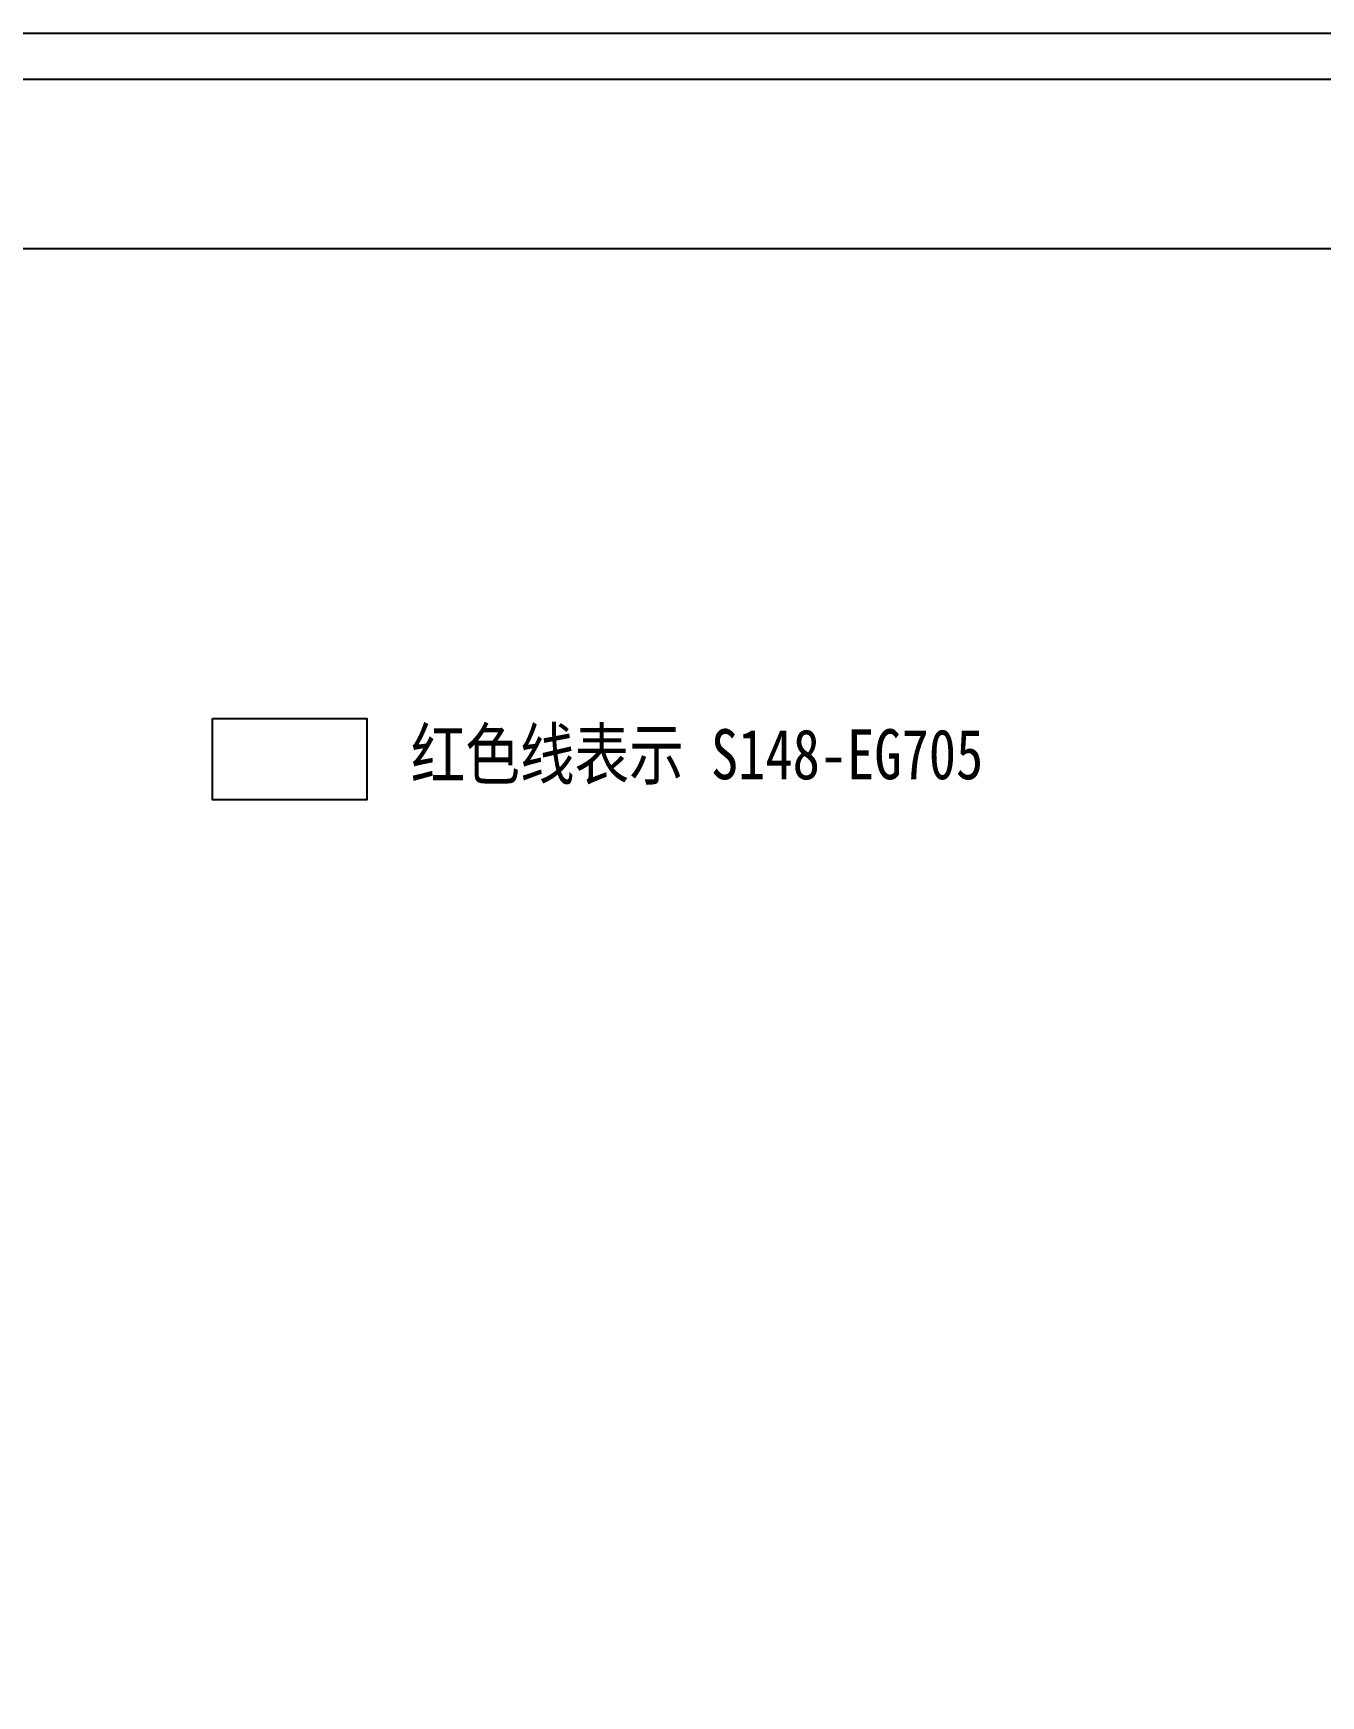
# Model space of a CAD drawing. Header units: millimetres. Extents: x -216611 to 71527, y -70596 to -44669.
# Drawn here: x 57269 to 59071, y -47866 to -45541 of the extents above; entities that cross this region are included whole.
import ezdxf
from ezdxf.enums import TextEntityAlignment as Align

# ---------------------------------------------------------------- set-up
doc = ezdxf.new("R2010")
doc.units = ezdxf.units.MM
doc.layers.add('YQ_TEXT', color=50, linetype='Continuous')
doc.styles.add('家具尺寸文字', font='', dxfattribs={"width": 0.8})
doc.styles.get('家具尺寸文字').set_extended_font_data('SimSun')

# ---------------------------------------------------------------- blocks, each defined once
blk = doc.blocks.new('A$C398a0407')
blk.add_line((443.2, 6546.9), (8134, 6546.9))
for points in [[(9632, 0), (0, 0), (0, 6848), (9632, 6848)], [(9568, 64), (64, 64), (64, 6784), (9568, 6784)]]:
    blk.add_lwpolyline(points, close=True)

msp = doc.modelspace()

# ---------------------------------------------------------------- linework, layer by layer
at = {"color": 1, "true_color": 0xff1e00}
msp.add_lwpolyline([(57519.9, -46499.7), (57736.1, -46499.7), (57736.1, -46613.3), (57519.9, -46613.3)], close=True, dxfattribs=at)

# ---------------------------------------------------------------- block references
msp.add_blockref('A$C398a0407', (51239.9, -52389.4))

# ---------------------------------------------------------------- texts
at = {"layer": 'YQ_TEXT', "color": 50, "style": '家具尺寸文字', "width": 0.8}
msp.add_text('红色线表示 S148-EG705', height=70, dxfattribs=at).set_placement((57797.4, -46549.7), align=Align.MIDDLE_LEFT)

doc.saveas('drawing.dxf')
